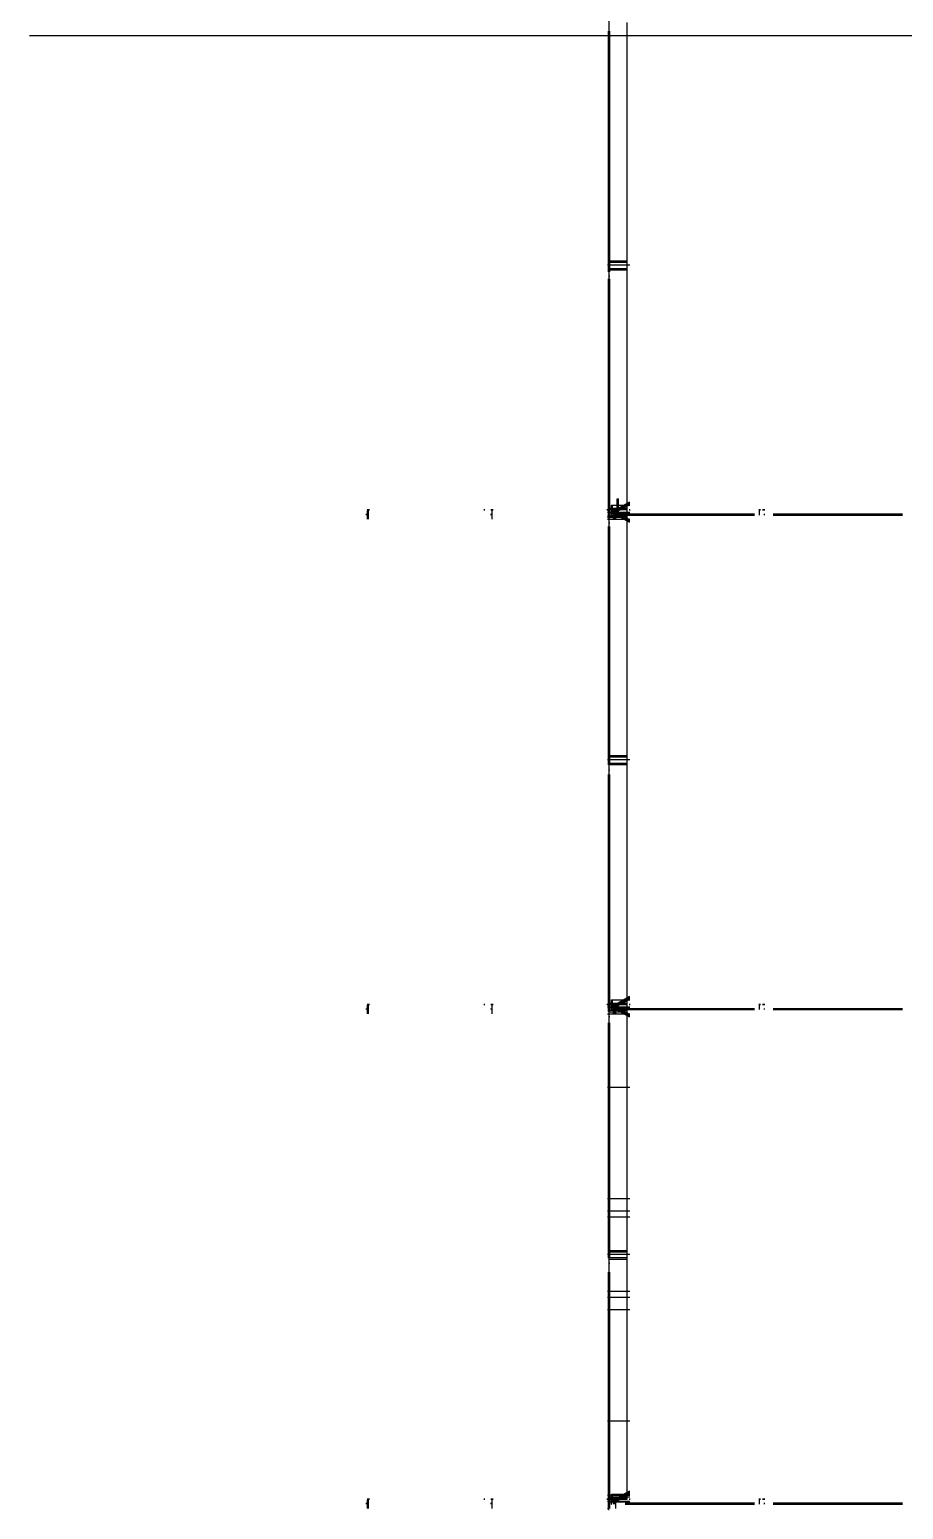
# Model space of a CAD drawing. Header units: inches. Extents: x -37 to 842, y -205 to 94.
# Drawn here: x 4.14 to 7.67, y -162.49 to -156.51 of the extents above; entities that cross this region are included whole.
import ezdxf

# ---------------------------------------------------------------- set-up
doc = ezdxf.new("R2010")
doc.units = ezdxf.units.IN
doc.header["$MEASUREMENT"] = 0
doc.linetypes.add('DIVIDE', pattern=[1.25, 0.5, -0.25, 0, -0.25, 0, -0.25])
doc.linetypes.add('HIDDEN', pattern=[19.05, 12.7, -6.35])
doc.layers.add('LCL-LINHACORTE', color=171, linetype='DIVIDE')
doc.layers.add('Planta_coberta-HID', color=7, linetype='HIDDEN')

msp = doc.modelspace()

# ---------------------------------------------------------------- linework, layer by layer
at = {"layer": 'LCL-LINHACORTE', "ltscale": 10}
msp.add_line((4.1401, -156.5306), (30.7672, -156.5306), dxfattribs=at)
at = {"layer": 'Planta_coberta-HID'}
for p, q in [((6.4841, -158.4614), (6.4841, -156.4614)), ((6.5568, -157.4423), (6.5568, -156.4792)), ((6.4818, -157.4042), (6.4818, -156.5134)), ((6.4878, -157.4042), (6.4878, -156.5134)), ((6.4818, -157.4042), (6.4878, -157.4042)), ((6.4818, -157.4587), (6.4818, -157.4042)), ((6.4818, -157.4417), (6.5568, -157.4417)), ((6.4818, -157.4423), (6.5568, -157.4423)), ((6.4878, -157.4587), (6.4878, -157.4042)), ((6.5568, -157.4471), (6.5568, -157.4423)), ((6.4781, -157.4587), (6.4841, -157.4587)), ((6.4781, -157.4587), (6.4841, -157.4587)), ((6.4818, -157.4862), (6.4818, -157.4587)), ((6.4818, -157.4792), (6.5568, -157.4792)), ((6.4841, -157.4587), (6.5681, -157.4587)), ((6.4841, -157.4587), (6.5681, -157.4587)), ((6.4878, -157.4467), (6.5568, -157.4467)), ((6.4878, -157.4471), (6.5568, -157.4471)), ((6.4878, -157.4862), (6.4878, -157.4587)), ((6.4878, -157.4732), (6.5568, -157.4732)), ((6.5568, -157.4732), (6.5568, -157.4471)), ((6.5568, -157.4792), (6.5568, -157.4732)), ((6.5568, -158.443), (6.5568, -157.4792)), ((6.4818, -157.5041), (6.4878, -157.5041)), ((6.4818, -158.4042), (6.4818, -157.5146)), ((6.4878, -158.4042), (6.4878, -157.5146)), ((5.5074, -158.4871), (5.5074, -158.4521)), ((5.5089, -158.4521), (5.5089, -158.4471)), ((5.5112, -158.4871), (5.5112, -158.4471)), ((5.5139, -158.4521), (5.5139, -158.4471)), ((5.9805, -158.4521), (5.9805, -158.4471)), ((6.0089, -158.4521), (6.0089, -158.4471)), ((6.0112, -158.4871), (6.0112, -158.4471)), ((6.0139, -158.4521), (6.0139, -158.4471)), ((6.4781, -158.4521), (6.4781, -158.4471)), ((6.4781, -158.449), (6.4841, -158.449)), ((6.4781, -158.449), (6.4841, -158.449)), ((6.4781, -158.4587), (6.4841, -158.4587)), ((6.4781, -158.4587), (6.4841, -158.4587)), ((6.4805, -158.4521), (6.4805, -158.4471)), ((6.4818, -158.4042), (6.4878, -158.4042)), ((6.4818, -158.443), (6.4818, -158.4042)), ((6.4818, -158.4423), (6.5568, -158.4423)), ((6.4818, -158.4836), (6.4818, -158.443)), ((6.4818, -158.443), (6.5568, -158.443)), ((6.4841, -158.4587), (6.5681, -158.4587)), ((6.4841, -158.4587), (6.5681, -158.4587)), ((6.4878, -158.4476), (6.4878, -158.4042)), ((6.4878, -158.4471), (6.5568, -158.4471)), ((6.4878, -158.4476), (6.5568, -158.4476)), ((6.4878, -158.4836), (6.4878, -158.4476)), ((6.4941, -158.4303), (6.4976, -158.4303)), ((6.4941, -158.4703), (6.4941, -158.4303)), ((6.4976, -158.4303), (6.5681, -158.4303)), ((6.4976, -158.4653), (6.4976, -158.4303)), ((6.4998, -158.4544), (6.5681, -158.4164)), ((6.4999, -158.4544), (6.4998, -158.4544)), ((6.4998, -158.4544), (6.4999, -158.4545)), ((6.4999, -158.4544), (6.5681, -158.4163)), ((6.4999, -158.4545), (6.5681, -158.4165)), ((6.4999, -158.4547), (6.5681, -158.4167)), ((6.4999, -158.4544), (6.4999, -158.4544)), ((6.5, -158.4545), (6.4999, -158.4544)), ((6.4999, -158.4545), (6.4999, -158.4547)), ((6.4999, -158.4547), (6.5, -158.455)), ((6.5, -158.455), (6.5681, -158.4171)), ((6.5001, -158.4546), (6.5, -158.4545)), ((6.5, -158.455), (6.5001, -158.4553)), ((6.5001, -158.4553), (6.5681, -158.4174)), ((6.5003, -158.4548), (6.5001, -158.4546)), ((6.5001, -158.4553), (6.5003, -158.4557)), ((6.5003, -158.4557), (6.5681, -158.4179)), ((6.5005, -158.4551), (6.5003, -158.4548)), ((6.5003, -158.4557), (6.5005, -158.4561)), ((6.5005, -158.4561), (6.5681, -158.4184)), ((6.5007, -158.4554), (6.5005, -158.4551)), ((6.5005, -158.4561), (6.5007, -158.4565)), ((6.5007, -158.4609), (6.5005, -158.4614)), ((6.5007, -158.4565), (6.5681, -158.419)), ((6.501, -158.4558), (6.5007, -158.4554)), ((6.5007, -158.4565), (6.501, -158.457)), ((6.501, -158.4604), (6.5007, -158.4609)), ((6.5013, -158.4612), (6.5007, -158.4609)), ((6.501, -158.457), (6.5681, -158.4196)), ((6.5013, -158.4562), (6.501, -158.4558)), ((6.501, -158.457), (6.5012, -158.4575)), ((6.5012, -158.4599), (6.501, -158.4604)), ((6.5015, -158.4607), (6.501, -158.4604)), ((6.5012, -158.4575), (6.5681, -158.4203)), ((6.5012, -158.4575), (6.5015, -158.4581)), ((6.5015, -158.4594), (6.5012, -158.4599)), ((6.5018, -158.4602), (6.5012, -158.4599)), ((6.5015, -158.4567), (6.5013, -158.4562)), ((6.5013, -158.4612), (6.5015, -158.4607)), ((6.5015, -158.4581), (6.5681, -158.421)), ((6.5018, -158.4572), (6.5015, -158.4567)), ((6.5015, -158.4581), (6.5018, -158.4586)), ((6.5018, -158.4588), (6.5015, -158.4594)), ((6.5021, -158.4597), (6.5015, -158.4594)), ((6.5015, -158.4607), (6.5018, -158.4602)), ((6.5681, -158.4978), (6.5015, -158.4607)), ((6.5018, -158.4586), (6.5681, -158.4217)), ((6.5021, -158.4577), (6.5018, -158.4572)), ((6.5021, -158.4583), (6.5018, -158.4588)), ((6.5018, -158.4586), (6.5021, -158.4592)), ((6.5025, -158.4592), (6.5018, -158.4588)), ((6.5018, -158.4602), (6.5021, -158.4597)), ((6.5681, -158.4972), (6.5018, -158.4602)), ((6.5021, -158.4592), (6.5681, -158.4224)), ((6.5024, -158.4577), (6.5021, -158.4583)), ((6.5025, -158.4583), (6.5021, -158.4577)), ((6.5028, -158.4586), (6.5021, -158.4583)), ((6.5021, -158.4597), (6.5025, -158.4592)), ((6.5021, -158.4592), (6.5024, -158.4597)), ((6.5681, -158.4965), (6.5021, -158.4597)), ((6.5023, -158.4871), (6.5023, -158.4521)), ((6.5023, -158.4871), (6.5023, -158.4521)), ((6.5024, -158.4597), (6.5681, -158.4231)), ((6.5027, -158.4572), (6.5024, -158.4577)), ((6.5031, -158.4581), (6.5024, -158.4577)), ((6.5024, -158.4597), (6.5027, -158.4602)), ((6.5028, -158.4588), (6.5025, -158.4583)), ((6.5025, -158.4592), (6.5028, -158.4586)), ((6.5681, -158.4957), (6.5025, -158.4592)), ((6.5027, -158.4602), (6.5681, -158.4238)), ((6.503, -158.4567), (6.5027, -158.4572)), ((6.5033, -158.4575), (6.5027, -158.4572)), ((6.5027, -158.4602), (6.503, -158.4607)), ((6.5028, -158.4586), (6.5031, -158.4581)), ((6.5681, -158.495), (6.5028, -158.4586)), ((6.5031, -158.4594), (6.5028, -158.4588)), ((6.503, -158.4607), (6.5681, -158.4245)), ((6.5033, -158.4562), (6.503, -158.4567)), ((6.5036, -158.457), (6.503, -158.4567)), ((6.503, -158.4607), (6.5033, -158.4612)), ((6.5031, -158.4581), (6.5033, -158.4575)), ((6.5681, -158.4943), (6.5031, -158.4581)), ((6.5033, -158.4599), (6.5031, -158.4594)), ((6.5033, -158.4612), (6.5681, -158.4251)), ((6.5036, -158.4558), (6.5033, -158.4562)), ((6.5039, -158.4565), (6.5033, -158.4562)), ((6.5033, -158.4575), (6.5036, -158.457)), ((6.5681, -158.4936), (6.5033, -158.4575)), ((6.5036, -158.4604), (6.5033, -158.4599)), ((6.5036, -158.4616), (6.5681, -158.4257)), ((6.5038, -158.4554), (6.5036, -158.4558)), ((6.5041, -158.4561), (6.5036, -158.4558)), ((6.5036, -158.457), (6.5039, -158.4565)), ((6.5681, -158.4929), (6.5036, -158.457)), ((6.5039, -158.4609), (6.5036, -158.4604)), ((6.5038, -158.462), (6.5681, -158.4262)), ((6.5041, -158.4551), (6.5038, -158.4554)), ((6.5043, -158.4557), (6.5038, -158.4554)), ((6.5039, -158.4565), (6.5041, -158.4561)), ((6.5681, -158.4923), (6.5039, -158.4565)), ((6.5041, -158.4614), (6.5039, -158.4609)), ((6.5041, -158.4624), (6.5681, -158.4267)), ((6.5043, -158.4548), (6.5041, -158.4551)), ((6.5044, -158.4553), (6.5041, -158.4551)), ((6.5041, -158.4561), (6.5043, -158.4557)), ((6.5681, -158.4917), (6.5041, -158.4561)), ((6.5043, -158.4626), (6.5681, -158.4271)), ((6.5044, -158.4546), (6.5043, -158.4548)), ((6.5046, -158.455), (6.5043, -158.4548)), ((6.5043, -158.4557), (6.5044, -158.4553)), ((6.5681, -158.4912), (6.5043, -158.4557)), ((6.5044, -158.4629), (6.5681, -158.4274)), ((6.5046, -158.4545), (6.5044, -158.4546)), ((6.5047, -158.4547), (6.5044, -158.4546)), ((6.5044, -158.4553), (6.5046, -158.455)), ((6.5681, -158.4908), (6.5044, -158.4553)), ((6.5046, -158.463), (6.5681, -158.4276)), ((6.5047, -158.4544), (6.5046, -158.4545)), ((6.5047, -158.4545), (6.5046, -158.4545)), ((6.5046, -158.455), (6.5047, -158.4547)), ((6.5681, -158.4904), (6.5046, -158.455)), ((6.5047, -158.4631), (6.5681, -158.4277)), ((6.5047, -158.4631), (6.5681, -158.4278)), ((6.5047, -158.4545), (6.5047, -158.4544)), ((6.5047, -158.4544), (6.5047, -158.4544)), ((6.5047, -158.4544), (6.5047, -158.4544)), ((6.5047, -158.4544), (6.5047, -158.4544)), ((6.5681, -158.4897), (6.5047, -158.4544)), ((6.5681, -158.4897), (6.5047, -158.4544)), ((6.5047, -158.4547), (6.5047, -158.4545)), ((6.5681, -158.4898), (6.5047, -158.4545)), ((6.5681, -158.4901), (6.5047, -158.4547)), ((6.5074, -158.4871), (6.5074, -158.4521)), ((6.5112, -158.4871), (6.5112, -158.4471)), ((6.5168, -158.4732), (6.5168, -158.4042)), ((6.5168, -158.4042), (6.5228, -158.4042)), ((6.5228, -158.4792), (6.5228, -158.4042)), ((6.5568, -158.4476), (6.5568, -158.443)), ((6.5568, -159.4439), (6.5568, -158.4476)), ((6.5681, -158.4521), (6.5681, -158.4471)), ((7.0924, -158.4703), (7.0924, -158.4471)), ((7.0959, -158.4521), (7.0959, -158.4471)), ((7.1072, -158.4521), (7.1072, -158.4471)), ((7.1122, -158.4521), (7.1122, -158.4471)), ((5.5023, -158.4703), (5.5023, -158.4653)), ((6.0074, -158.4703), (6.0074, -158.4653)), ((6.4781, -158.4732), (6.5168, -158.4732)), ((6.4781, -158.4792), (6.5228, -158.4792)), ((6.4781, -158.4871), (6.5023, -158.4871)), ((6.4818, -158.5025), (6.4878, -158.5025)), ((6.4818, -159.4042), (6.4818, -158.5165)), ((6.4841, -160.4614), (6.4841, -158.4614)), ((6.4841, -158.4614), (6.5681, -158.4614)), ((6.4841, -158.4614), (6.5681, -158.4614)), ((6.4878, -159.4042), (6.4878, -158.5165)), ((6.4941, -158.4703), (6.5224, -158.4703)), ((6.4976, -158.4653), (6.5224, -158.4653)), ((6.4999, -158.4629), (6.4998, -158.463)), ((6.4999, -158.4631), (6.4998, -158.463)), ((6.4999, -158.4631), (6.4998, -158.463)), ((6.5, -158.4625), (6.4999, -158.4627)), ((6.4999, -158.4627), (6.4999, -158.4629)), ((6.5001, -158.4629), (6.4999, -158.4627)), ((6.5, -158.463), (6.4999, -158.4629)), ((6.4999, -158.4631), (6.5, -158.463)), ((6.4999, -158.4631), (6.4999, -158.4631)), ((6.5681, -158.5011), (6.4999, -158.4631)), ((6.5681, -158.5011), (6.4999, -158.4631)), ((6.5001, -158.4622), (6.5, -158.4625)), ((6.5003, -158.4626), (6.5, -158.4625)), ((6.5, -158.463), (6.5001, -158.4629)), ((6.5681, -158.5009), (6.5, -158.463)), ((6.5003, -158.4618), (6.5001, -158.4622)), ((6.5005, -158.4624), (6.5001, -158.4622)), ((6.5001, -158.4629), (6.5003, -158.4626)), ((6.5681, -158.5007), (6.5001, -158.4629)), ((6.5005, -158.4614), (6.5003, -158.4618)), ((6.5007, -158.462), (6.5003, -158.4618)), ((6.5003, -158.4626), (6.5005, -158.4624)), ((6.5681, -158.5004), (6.5003, -158.4626)), ((6.501, -158.4616), (6.5005, -158.4614)), ((6.5005, -158.4624), (6.5007, -158.462)), ((6.5681, -158.5), (6.5005, -158.4624)), ((6.5007, -158.462), (6.501, -158.4616)), ((6.5681, -158.4996), (6.5007, -158.462)), ((6.501, -158.4616), (6.5013, -158.4612)), ((6.5681, -158.499), (6.501, -158.4616)), ((6.5681, -158.4985), (6.5013, -158.4612)), ((6.5023, -158.4871), (6.5054, -158.4871)), ((6.5033, -158.4612), (6.5036, -158.4616)), ((6.5036, -158.4616), (6.5038, -158.462)), ((6.5038, -158.462), (6.5041, -158.4624)), ((6.5043, -158.4618), (6.5041, -158.4614)), ((6.5041, -158.4624), (6.5043, -158.4626)), ((6.5044, -158.4622), (6.5043, -158.4618)), ((6.5043, -158.4626), (6.5044, -158.4629)), ((6.5046, -158.4625), (6.5044, -158.4622)), ((6.5044, -158.4629), (6.5046, -158.463)), ((6.5047, -158.4627), (6.5046, -158.4625)), ((6.5046, -158.463), (6.5047, -158.4631)), ((6.5047, -158.4629), (6.5047, -158.4627)), ((6.5047, -158.463), (6.5047, -158.4629)), ((6.5047, -158.4631), (6.5047, -158.463)), ((6.5047, -158.4631), (6.5047, -158.4631)), ((6.5054, -158.4871), (6.5074, -158.4871)), ((6.5074, -158.4871), (6.5102, -158.4871)), ((6.5102, -158.4871), (6.5681, -158.4871)), ((6.5168, -158.4732), (6.5568, -158.4732)), ((6.5224, -158.4653), (7.0722, -158.4653)), ((6.5224, -158.4703), (6.5224, -158.4653)), ((6.5224, -158.4703), (7.0722, -158.4703)), ((6.5228, -158.4792), (6.5568, -158.4792)), ((7.1122, -158.4703), (7.1122, -158.4653)), ((7.1473, -158.4653), (7.6706, -158.4653)), ((7.1473, -158.4703), (7.6706, -158.4703)), ((6.4818, -159.4042), (6.4878, -159.4042)), ((6.4818, -159.4587), (6.4818, -159.4042)), ((6.4878, -159.4587), (6.4878, -159.4042)), ((6.4781, -159.4587), (6.4841, -159.4587)), ((6.4781, -159.4587), (6.4841, -159.4587)), ((6.4818, -159.443), (6.5568, -159.443)), ((6.4818, -159.4439), (6.5568, -159.4439)), ((6.4818, -159.4809), (6.4818, -159.4587)), ((6.4841, -159.4587), (6.5681, -159.4587)), ((6.4841, -159.4587), (6.5681, -159.4587)), ((6.4878, -159.4476), (6.5568, -159.4476)), ((6.4878, -159.4482), (6.5568, -159.4482)), ((6.4878, -159.4809), (6.4878, -159.4587)), ((6.4878, -159.4732), (6.5568, -159.4732)), ((6.5568, -159.4482), (6.5568, -159.4439)), ((6.5568, -159.4732), (6.5568, -159.4482)), ((6.5568, -159.4792), (6.5568, -159.4732)), ((6.4818, -159.4792), (6.5568, -159.4792)), ((6.4818, -159.5006), (6.4878, -159.5006)), ((6.4818, -160.4042), (6.4818, -159.5194)), ((6.4878, -160.4042), (6.4878, -159.5194)), ((6.5568, -160.445), (6.5568, -159.4792)), ((6.4818, -160.4042), (6.4878, -160.4042)), ((6.4818, -160.4587), (6.4818, -160.4042)), ((6.4878, -160.4587), (6.4878, -160.4042)), ((6.4941, -160.4303), (6.4976, -160.4303)), ((6.4941, -160.4703), (6.4941, -160.4303)), ((6.4976, -160.4303), (6.5681, -160.4303)), ((6.4976, -160.4653), (6.4976, -160.4303)), ((6.4998, -160.4544), (6.5681, -160.4164)), ((6.4999, -160.4544), (6.5681, -160.4163)), ((6.4999, -160.4545), (6.5681, -160.4165)), ((6.4999, -160.4547), (6.5681, -160.4167)), ((6.5, -160.455), (6.5681, -160.4171)), ((6.5001, -160.4553), (6.5681, -160.4174)), ((6.5003, -160.4557), (6.5681, -160.4179)), ((6.5005, -160.4561), (6.5681, -160.4184)), ((6.5007, -160.4565), (6.5681, -160.419)), ((6.501, -160.457), (6.5681, -160.4196)), ((6.5012, -160.4575), (6.5681, -160.4203)), ((6.5015, -160.4581), (6.5681, -160.421)), ((6.5018, -160.4586), (6.5681, -160.4217)), ((6.5021, -160.4592), (6.5681, -160.4224)), ((6.5024, -160.4597), (6.5681, -160.4231)), ((6.5027, -160.4602), (6.5681, -160.4238)), ((6.503, -160.4607), (6.5681, -160.4245)), ((6.5033, -160.4612), (6.5681, -160.4251)), ((6.5036, -160.4616), (6.5681, -160.4257)), ((6.5038, -160.462), (6.5681, -160.4262)), ((6.5041, -160.4624), (6.5681, -160.4267)), ((6.5043, -160.4626), (6.5681, -160.4271)), ((6.5044, -160.4629), (6.5681, -160.4274)), ((6.5046, -160.463), (6.5681, -160.4276)), ((6.5047, -160.4631), (6.5681, -160.4277)), ((6.5047, -160.4631), (6.5681, -160.4278)), ((5.5023, -160.4703), (5.5023, -160.4653)), ((5.5074, -160.4871), (5.5074, -160.4521)), ((5.5089, -160.4521), (5.5089, -160.4471)), ((5.5112, -160.4871), (5.5112, -160.4471)), ((5.5139, -160.4521), (5.5139, -160.4471)), ((5.9805, -160.4521), (5.9805, -160.4471)), ((6.0074, -160.4703), (6.0074, -160.4653)), ((6.0089, -160.4521), (6.0089, -160.4471)), ((6.0112, -160.4871), (6.0112, -160.4471)), ((6.0139, -160.4521), (6.0139, -160.4471)), ((6.4781, -160.4521), (6.4781, -160.4471)), ((6.4781, -160.449), (6.4841, -160.449)), ((6.4781, -160.449), (6.4841, -160.449)), ((6.4781, -160.4587), (6.4841, -160.4587)), ((6.4781, -160.4587), (6.4841, -160.4587)), ((6.4781, -160.4871), (6.5023, -160.4871)), ((6.4805, -160.4521), (6.4805, -160.4471)), ((6.4818, -160.4439), (6.5568, -160.4439)), ((6.4818, -160.445), (6.5568, -160.445)), ((6.4818, -160.4781), (6.4818, -160.4587)), ((6.4818, -160.4792), (6.5568, -160.4792)), ((6.4841, -160.4587), (6.5681, -160.4587)), ((6.4841, -160.4587), (6.5681, -160.4587)), ((6.4841, -162.4614), (6.4841, -160.4614)), ((6.4841, -160.4614), (6.5681, -160.4614)), ((6.4841, -160.4614), (6.5681, -160.4614)), ((6.4878, -160.4482), (6.5568, -160.4482)), ((6.4878, -160.449), (6.5568, -160.449)), ((6.4878, -160.4781), (6.4878, -160.4587)), ((6.4878, -160.4732), (6.5568, -160.4732)), ((6.4941, -160.4703), (6.5224, -160.4703)), ((6.4976, -160.4653), (6.5224, -160.4653)), ((6.4999, -160.4544), (6.4998, -160.4544)), ((6.4998, -160.4544), (6.4999, -160.4545)), ((6.4999, -160.4629), (6.4998, -160.463)), ((6.4999, -160.4631), (6.4998, -160.463)), ((6.4999, -160.4631), (6.4998, -160.463)), ((6.4999, -160.4544), (6.4999, -160.4544)), ((6.5, -160.4545), (6.4999, -160.4544)), ((6.4999, -160.4545), (6.4999, -160.4547)), ((6.4999, -160.4547), (6.5, -160.455)), ((6.5, -160.4625), (6.4999, -160.4627)), ((6.4999, -160.4627), (6.4999, -160.4629)), ((6.5001, -160.4629), (6.4999, -160.4627)), ((6.5, -160.463), (6.4999, -160.4629)), ((6.4999, -160.4631), (6.5, -160.463)), ((6.4999, -160.4631), (6.4999, -160.4631)), ((6.5681, -160.5011), (6.4999, -160.4631)), ((6.5681, -160.5011), (6.4999, -160.4631)), ((6.5001, -160.4546), (6.5, -160.4545)), ((6.5, -160.455), (6.5001, -160.4553)), ((6.5001, -160.4622), (6.5, -160.4625)), ((6.5003, -160.4626), (6.5, -160.4625)), ((6.5, -160.463), (6.5001, -160.4629)), ((6.5681, -160.5009), (6.5, -160.463)), ((6.5003, -160.4548), (6.5001, -160.4546)), ((6.5001, -160.4553), (6.5003, -160.4557)), ((6.5003, -160.4618), (6.5001, -160.4622)), ((6.5005, -160.4624), (6.5001, -160.4622)), ((6.5001, -160.4629), (6.5003, -160.4626)), ((6.5681, -160.5007), (6.5001, -160.4629)), ((6.5005, -160.4551), (6.5003, -160.4548)), ((6.5003, -160.4557), (6.5005, -160.4561)), ((6.5005, -160.4614), (6.5003, -160.4618)), ((6.5007, -160.462), (6.5003, -160.4618)), ((6.5003, -160.4626), (6.5005, -160.4624)), ((6.5681, -160.5004), (6.5003, -160.4626)), ((6.5007, -160.4554), (6.5005, -160.4551)), ((6.5005, -160.4561), (6.5007, -160.4565)), ((6.5007, -160.4609), (6.5005, -160.4614)), ((6.501, -160.4616), (6.5005, -160.4614)), ((6.5005, -160.4624), (6.5007, -160.462)), ((6.5681, -160.5), (6.5005, -160.4624)), ((6.501, -160.4558), (6.5007, -160.4554)), ((6.5007, -160.4565), (6.501, -160.457)), ((6.501, -160.4604), (6.5007, -160.4609)), ((6.5013, -160.4612), (6.5007, -160.4609)), ((6.5007, -160.462), (6.501, -160.4616)), ((6.5681, -160.4996), (6.5007, -160.462)), ((6.5013, -160.4562), (6.501, -160.4558)), ((6.501, -160.457), (6.5012, -160.4575)), ((6.5012, -160.4599), (6.501, -160.4604)), ((6.5015, -160.4607), (6.501, -160.4604)), ((6.501, -160.4616), (6.5013, -160.4612)), ((6.5681, -160.499), (6.501, -160.4616)), ((6.5012, -160.4575), (6.5015, -160.4581)), ((6.5015, -160.4594), (6.5012, -160.4599)), ((6.5018, -160.4602), (6.5012, -160.4599)), ((6.5015, -160.4567), (6.5013, -160.4562)), ((6.5013, -160.4612), (6.5015, -160.4607)), ((6.5681, -160.4985), (6.5013, -160.4612)), ((6.5018, -160.4572), (6.5015, -160.4567)), ((6.5015, -160.4581), (6.5018, -160.4586)), ((6.5018, -160.4588), (6.5015, -160.4594)), ((6.5021, -160.4597), (6.5015, -160.4594)), ((6.5015, -160.4607), (6.5018, -160.4602)), ((6.5681, -160.4978), (6.5015, -160.4607)), ((6.5021, -160.4577), (6.5018, -160.4572)), ((6.5021, -160.4583), (6.5018, -160.4588)), ((6.5018, -160.4586), (6.5021, -160.4592)), ((6.5025, -160.4592), (6.5018, -160.4588)), ((6.5018, -160.4602), (6.5021, -160.4597)), ((6.5681, -160.4972), (6.5018, -160.4602)), ((6.5024, -160.4577), (6.5021, -160.4583)), ((6.5025, -160.4583), (6.5021, -160.4577)), ((6.5028, -160.4586), (6.5021, -160.4583)), ((6.5021, -160.4597), (6.5025, -160.4592)), ((6.5021, -160.4592), (6.5024, -160.4597)), ((6.5681, -160.4965), (6.5021, -160.4597)), ((6.5023, -160.4871), (6.5023, -160.4521)), ((6.5023, -160.4871), (6.5023, -160.4521)), ((6.5023, -160.4871), (6.5054, -160.4871)), ((6.5027, -160.4572), (6.5024, -160.4577)), ((6.5031, -160.4581), (6.5024, -160.4577)), ((6.5024, -160.4597), (6.5027, -160.4602)), ((6.5028, -160.4588), (6.5025, -160.4583)), ((6.5025, -160.4592), (6.5028, -160.4586)), ((6.5681, -160.4957), (6.5025, -160.4592)), ((6.503, -160.4567), (6.5027, -160.4572)), ((6.5033, -160.4575), (6.5027, -160.4572)), ((6.5027, -160.4602), (6.503, -160.4607)), ((6.5028, -160.4586), (6.5031, -160.4581)), ((6.5681, -160.495), (6.5028, -160.4586)), ((6.5031, -160.4594), (6.5028, -160.4588)), ((6.5033, -160.4562), (6.503, -160.4567)), ((6.5036, -160.457), (6.503, -160.4567)), ((6.503, -160.4607), (6.5033, -160.4612)), ((6.5031, -160.4581), (6.5033, -160.4575)), ((6.5681, -160.4943), (6.5031, -160.4581)), ((6.5033, -160.4599), (6.5031, -160.4594)), ((6.5036, -160.4558), (6.5033, -160.4562)), ((6.5039, -160.4565), (6.5033, -160.4562)), ((6.5033, -160.4575), (6.5036, -160.457)), ((6.5681, -160.4936), (6.5033, -160.4575)), ((6.5036, -160.4604), (6.5033, -160.4599)), ((6.5033, -160.4612), (6.5036, -160.4616)), ((6.5038, -160.4554), (6.5036, -160.4558)), ((6.5041, -160.4561), (6.5036, -160.4558)), ((6.5036, -160.457), (6.5039, -160.4565)), ((6.5681, -160.4929), (6.5036, -160.457)), ((6.5039, -160.4609), (6.5036, -160.4604)), ((6.5036, -160.4616), (6.5038, -160.462)), ((6.5041, -160.4551), (6.5038, -160.4554)), ((6.5043, -160.4557), (6.5038, -160.4554)), ((6.5038, -160.462), (6.5041, -160.4624)), ((6.5039, -160.4565), (6.5041, -160.4561)), ((6.5681, -160.4923), (6.5039, -160.4565)), ((6.5041, -160.4614), (6.5039, -160.4609)), ((6.5043, -160.4548), (6.5041, -160.4551)), ((6.5044, -160.4553), (6.5041, -160.4551)), ((6.5041, -160.4561), (6.5043, -160.4557)), ((6.5681, -160.4917), (6.5041, -160.4561)), ((6.5043, -160.4618), (6.5041, -160.4614)), ((6.5041, -160.4624), (6.5043, -160.4626)), ((6.5044, -160.4546), (6.5043, -160.4548)), ((6.5046, -160.455), (6.5043, -160.4548)), ((6.5043, -160.4557), (6.5044, -160.4553)), ((6.5681, -160.4912), (6.5043, -160.4557)), ((6.5044, -160.4622), (6.5043, -160.4618)), ((6.5043, -160.4626), (6.5044, -160.4629)), ((6.5046, -160.4545), (6.5044, -160.4546)), ((6.5047, -160.4547), (6.5044, -160.4546)), ((6.5044, -160.4553), (6.5046, -160.455)), ((6.5681, -160.4908), (6.5044, -160.4553)), ((6.5046, -160.4625), (6.5044, -160.4622)), ((6.5044, -160.4629), (6.5046, -160.463)), ((6.5047, -160.4544), (6.5046, -160.4545)), ((6.5047, -160.4545), (6.5046, -160.4545)), ((6.5046, -160.455), (6.5047, -160.4547)), ((6.5681, -160.4904), (6.5046, -160.455)), ((6.5047, -160.4627), (6.5046, -160.4625)), ((6.5046, -160.463), (6.5047, -160.4631)), ((6.5047, -160.4545), (6.5047, -160.4544)), ((6.5047, -160.4544), (6.5047, -160.4544)), ((6.5047, -160.4544), (6.5047, -160.4544)), ((6.5047, -160.4544), (6.5047, -160.4544)), ((6.5681, -160.4897), (6.5047, -160.4544)), ((6.5681, -160.4897), (6.5047, -160.4544)), ((6.5047, -160.4547), (6.5047, -160.4545)), ((6.5681, -160.4898), (6.5047, -160.4545)), ((6.5681, -160.4901), (6.5047, -160.4547)), ((6.5047, -160.4629), (6.5047, -160.4627)), ((6.5047, -160.463), (6.5047, -160.4629)), ((6.5047, -160.4631), (6.5047, -160.463)), ((6.5047, -160.4631), (6.5047, -160.4631)), ((6.5054, -160.4871), (6.5074, -160.4871)), ((6.5074, -160.4871), (6.5074, -160.4521)), ((6.5074, -160.4871), (6.5102, -160.4871)), ((6.5102, -160.4871), (6.5681, -160.4871)), ((6.5112, -160.4871), (6.5112, -160.4471)), ((6.5224, -160.4653), (7.0722, -160.4653)), ((6.5224, -160.4703), (6.5224, -160.4653)), ((6.5224, -160.4703), (7.0722, -160.4703)), ((6.5568, -160.449), (6.5568, -160.445)), ((6.5568, -160.4732), (6.5568, -160.449)), ((6.5568, -160.4792), (6.5568, -160.4732)), ((6.5568, -161.4464), (6.5568, -160.4792)), ((6.5681, -160.4521), (6.5681, -160.4471)), ((7.0924, -160.4703), (7.0924, -160.4471)), ((7.0959, -160.4521), (7.0959, -160.4471)), ((7.1072, -160.4521), (7.1072, -160.4471)), ((7.1122, -160.4521), (7.1122, -160.4471)), ((7.1122, -160.4703), (7.1122, -160.4653)), ((7.1473, -160.4653), (7.6706, -160.4653)), ((7.1473, -160.4703), (7.6706, -160.4703)), ((6.4818, -160.4982), (6.4878, -160.4982)), ((6.4818, -161.4042), (6.4818, -160.5239)), ((6.4878, -161.4042), (6.4878, -160.5239)), ((6.4781, -160.7837), (6.5681, -160.7837)), ((6.4781, -160.7837), (6.5681, -160.7837)), ((6.4781, -161.2337), (6.5681, -161.2337)), ((6.4781, -161.2837), (6.5681, -161.2837)), ((6.4781, -161.3087), (6.5681, -161.3087)), ((6.4818, -161.4042), (6.4878, -161.4042)), ((6.4818, -161.4587), (6.4818, -161.4042)), ((6.4818, -161.445), (6.5568, -161.445)), ((6.4818, -161.4464), (6.5568, -161.4464)), ((6.4878, -161.4587), (6.4878, -161.4042)), ((6.4878, -161.449), (6.5568, -161.449)), ((6.4878, -161.45), (6.5568, -161.45)), ((6.5568, -161.45), (6.5568, -161.4464)), ((6.5568, -161.4732), (6.5568, -161.45)), ((6.4781, -161.4587), (6.4841, -161.4587)), ((6.4781, -161.4587), (6.4841, -161.4587)), ((6.4818, -161.4752), (6.4818, -161.4587)), ((6.4818, -161.4792), (6.5568, -161.4792)), ((6.4818, -161.4952), (6.4878, -161.4952)), ((6.4841, -161.4587), (6.5681, -161.4587)), ((6.4841, -161.4587), (6.5681, -161.4587)), ((6.4878, -161.4752), (6.4878, -161.4587)), ((6.4878, -161.4732), (6.5568, -161.4732)), ((6.5568, -161.4792), (6.5568, -161.4732)), ((6.5568, -162.45), (6.5568, -161.4792)), ((6.4818, -162.4914), (6.4818, -161.5315)), ((6.4878, -162.4871), (6.4878, -161.5315)), ((6.4781, -161.6087), (6.5681, -161.6087)), ((6.4781, -161.6337), (6.5681, -161.6337)), ((6.4781, -161.6837), (6.5681, -161.6837)), ((6.4781, -162.1337), (6.5681, -162.1337)), ((6.4781, -162.1337), (6.5681, -162.1337)), ((5.5023, -162.4703), (5.5023, -162.4653)), ((5.5074, -162.4871), (5.5074, -162.4521)), ((5.5089, -162.4521), (5.5089, -162.4471)), ((5.5112, -162.4871), (5.5112, -162.4471)), ((5.5139, -162.4521), (5.5139, -162.4471)), ((5.9805, -162.4521), (5.9805, -162.4471)), ((6.0074, -162.4703), (6.0074, -162.4653)), ((6.0089, -162.4521), (6.0089, -162.4471)), ((6.0112, -162.4871), (6.0112, -162.4471)), ((6.0139, -162.4521), (6.0139, -162.4471)), ((6.4781, -162.4345), (6.5681, -162.4345)), ((6.4781, -162.4521), (6.4781, -162.4471)), ((6.4781, -162.449), (6.4841, -162.449)), ((6.4781, -162.4587), (6.4841, -162.4587)), ((6.4805, -162.4521), (6.4805, -162.4471)), ((6.4818, -162.4464), (6.5568, -162.4464)), ((6.4841, -162.4405), (6.5681, -162.4405)), ((6.4841, -162.4587), (6.5681, -162.4587)), ((6.4841, -162.4614), (6.5681, -162.4614)), ((6.4841, -162.4623), (6.4841, -162.4614)), ((6.4878, -162.45), (6.5568, -162.45)), ((6.4941, -162.4303), (6.4976, -162.4303)), ((6.4941, -162.4703), (6.4941, -162.4303)), ((6.4941, -162.4703), (6.4957, -162.4703)), ((6.4976, -162.4303), (6.5681, -162.4303)), ((6.4976, -162.4623), (6.4976, -162.4303)), ((6.4998, -162.4544), (6.5681, -162.4164)), ((6.4999, -162.4544), (6.4998, -162.4544)), ((6.4998, -162.4544), (6.4999, -162.4545)), ((6.4999, -162.4544), (6.5681, -162.4163)), ((6.4999, -162.4545), (6.5681, -162.4165)), ((6.4999, -162.4547), (6.5681, -162.4167)), ((6.4999, -162.4544), (6.4999, -162.4544)), ((6.5, -162.4545), (6.4999, -162.4544)), ((6.4999, -162.4545), (6.4999, -162.4547)), ((6.4999, -162.4547), (6.5, -162.455)), ((6.5, -162.455), (6.5681, -162.4171)), ((6.5001, -162.4546), (6.5, -162.4545)), ((6.5, -162.455), (6.5001, -162.4553)), ((6.5001, -162.4553), (6.5681, -162.4174)), ((6.5003, -162.4548), (6.5001, -162.4546)), ((6.5001, -162.4553), (6.5003, -162.4557)), ((6.5003, -162.4557), (6.5681, -162.4179)), ((6.5005, -162.4551), (6.5003, -162.4548)), ((6.5003, -162.4557), (6.5005, -162.4561)), ((6.5005, -162.4561), (6.5681, -162.4184)), ((6.5007, -162.4554), (6.5005, -162.4551)), ((6.5005, -162.4561), (6.5007, -162.4565)), ((6.5007, -162.4565), (6.5681, -162.419)), ((6.501, -162.4558), (6.5007, -162.4554)), ((6.5007, -162.4565), (6.501, -162.457)), ((6.501, -162.457), (6.5681, -162.4196)), ((6.5013, -162.4562), (6.501, -162.4558)), ((6.501, -162.457), (6.5012, -162.4575)), ((6.5012, -162.4575), (6.5681, -162.4203)), ((6.5012, -162.4575), (6.5015, -162.4581)), ((6.5015, -162.4567), (6.5013, -162.4562)), ((6.5015, -162.4581), (6.5681, -162.421)), ((6.5018, -162.4572), (6.5015, -162.4567)), ((6.5015, -162.4581), (6.5018, -162.4586)), ((6.5018, -162.4586), (6.5681, -162.4217)), ((6.5021, -162.4577), (6.5018, -162.4572)), ((6.5018, -162.4586), (6.5021, -162.4592)), ((6.5021, -162.4592), (6.5681, -162.4224)), ((6.5025, -162.4583), (6.5021, -162.4577)), ((6.5021, -162.4592), (6.5024, -162.4597)), ((6.5023, -162.4623), (6.5023, -162.4521)), ((6.5023, -162.4623), (6.5023, -162.4521)), ((6.5023, -162.4703), (6.5023, -162.4653)), ((6.5023, -162.4703), (6.5023, -162.4653)), ((6.5024, -162.4597), (6.5681, -162.4231)), ((6.5024, -162.4597), (6.5027, -162.4602)), ((6.5028, -162.4588), (6.5025, -162.4583)), ((6.5027, -162.4602), (6.5681, -162.4238)), ((6.5027, -162.4602), (6.503, -162.4607)), ((6.5031, -162.4594), (6.5028, -162.4588)), ((6.503, -162.4607), (6.5681, -162.4245)), ((6.503, -162.4607), (6.5033, -162.4612)), ((6.5033, -162.4599), (6.5031, -162.4594)), ((6.5033, -162.4612), (6.5681, -162.4251)), ((6.5036, -162.4604), (6.5033, -162.4599)), ((6.5033, -162.4612), (6.5036, -162.4616)), ((6.5036, -162.4616), (6.5681, -162.4257)), ((6.5039, -162.4609), (6.5036, -162.4604)), ((6.5036, -162.4616), (6.5038, -162.462)), ((6.5038, -162.462), (6.5681, -162.4262)), ((6.5038, -162.462), (6.504, -162.4623)), ((6.5041, -162.4614), (6.5039, -162.4609)), ((6.5043, -162.4618), (6.5041, -162.4614)), ((6.5042, -162.4623), (6.5681, -162.4267)), ((6.5044, -162.4622), (6.5043, -162.4618)), ((6.5046, -162.4625), (6.5044, -162.4622)), ((6.5047, -162.4627), (6.5046, -162.4625)), ((6.5047, -162.4629), (6.5047, -162.4627)), ((6.5047, -162.463), (6.5047, -162.4629)), ((6.5047, -162.4631), (6.5047, -162.463)), ((6.5048, -162.4623), (6.5681, -162.4271)), ((6.5054, -162.4623), (6.5681, -162.4274)), ((6.5058, -162.4623), (6.5681, -162.4276)), ((6.506, -162.4623), (6.5681, -162.4277)), ((6.5061, -162.4623), (6.5681, -162.4278)), ((6.5074, -162.4623), (6.5074, -162.4521)), ((6.5074, -162.4703), (6.5074, -162.4653)), ((6.5112, -162.4871), (6.5112, -162.4471)), ((6.549, -162.4653), (7.0722, -162.4653)), ((6.549, -162.4703), (7.0722, -162.4703)), ((6.5681, -162.4521), (6.5681, -162.4471)), ((7.0924, -162.4703), (7.0924, -162.4471)), ((7.0959, -162.4521), (7.0959, -162.4471)), ((7.1072, -162.4521), (7.1072, -162.4471)), ((7.1122, -162.4521), (7.1122, -162.4471)), ((7.1122, -162.4703), (7.1122, -162.4653)), ((7.1473, -162.4653), (7.6706, -162.4653)), ((7.1473, -162.4703), (7.6706, -162.4703)), ((6.4781, -162.4871), (6.4841, -162.4871)), ((6.4818, -162.4914), (6.4841, -162.4914))]:
    msp.add_line(p, q, dxfattribs=at)

doc.saveas('drawing.dxf')
